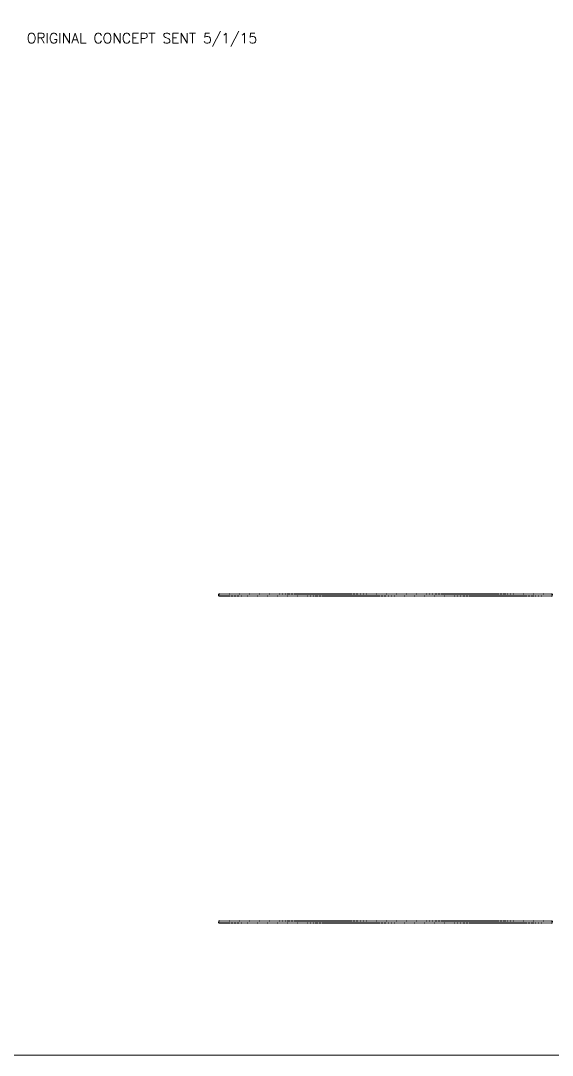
# Model space of a CAD drawing. Header units: inches. Extents: x -395 to 792, y -235 to 476.
# Drawn here: x -152.3 to -47.9, y -84.8 to 118.5 of the extents above; entities that cross this region are included whole.
import ezdxf

# ---------------------------------------------------------------- set-up
doc = ezdxf.new("R2010")
doc.units = ezdxf.units.IN
doc.header["$LTSCALE"] = 0.25
doc.header["$MEASUREMENT"] = 0
doc.linetypes.add('PHANTOM2', pattern=[1.25, 0.625, -0.125, 0.125, -0.125, 0.125, -0.125])
doc.layers.add('IWC_06', color=1, linetype='Continuous', lineweight=15)
doc.layers.add('IWC_11', color=150, linetype='PHANTOM2')
doc.styles.add('IWC_NOTES', font='simplex.shx', dxfattribs={"height": 0.09375})

msp = doc.modelspace()

# ---------------------------------------------------------------- linework, layer by layer
at = {"layer": 'IWC_06'}
msp.add_lwpolyline([(-156.41011, 120.56031), (317.67132, 120.56031), (317.67132, -84.84947), (-156.41011, -84.84947)], close=True, dxfattribs=at)
at = {"layer": 'IWC_11'}
for points in [[(-47.94045, 5.36483), (-113.31545, 5.36483), (-113.37795, 5.42733), (-113.37795, 5.80233), (-113.31545, 5.86483), (-47.94045, 5.86483), (-47.87795, 5.80233), (-47.87795, 5.42733)], [(-47.94045, -58.89586), (-113.31545, -58.89586), (-113.37795, -58.83336), (-113.37795, -58.45836), (-113.31545, -58.39586), (-47.94045, -58.39586), (-47.87795, -58.45836), (-47.87795, -58.83336)]]:
    msp.add_lwpolyline(points, close=True, dxfattribs=at)

# ---------------------------------------------------------------- texts
at = {"layer": 'IWC_06', "insert": (-151.08994, 116.06425), "char_height": 2, "attachment_point": 1, "style": 'IWC_NOTES'}
msp.add_mtext_dynamic_manual_height_columns('ORIGINAL CONCEPT SENT 5/1/15', width=188.5907507, gutter_width=0.46875, heights=[0], dxfattribs=at)

doc.saveas('drawing.dxf')
